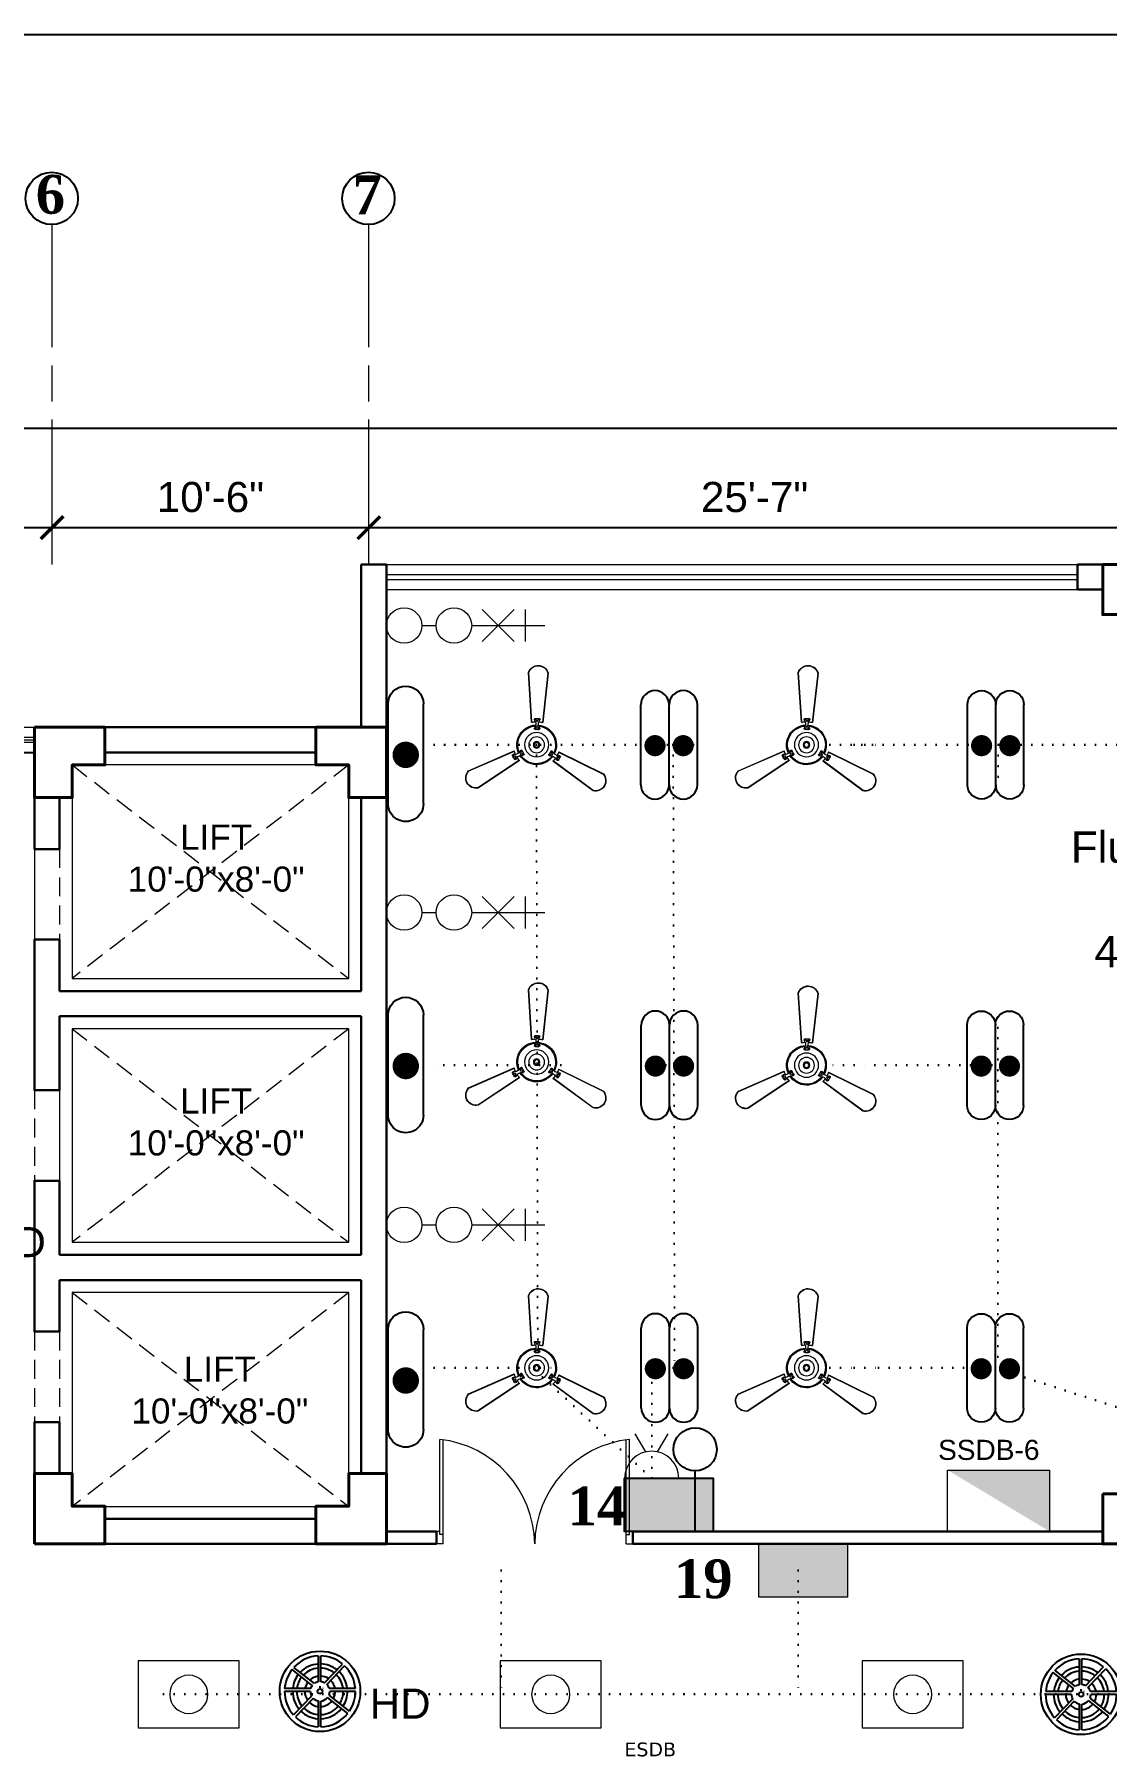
# Model space of a CAD drawing. Header units: inches. Extents: x -12 to 20935469, y -1604 to 24729220.
# Drawn here: x 20825139 to 20825566, y 24661135 to 24661820 of the extents above; entities that cross this region are included whole.
import ezdxf
from ezdxf import colors
from ezdxf.entities.mleader import LeaderData, LeaderLine
from ezdxf.math import Vec2, Vec3

# ---------------------------------------------------------------- set-up
doc = ezdxf.new("R2010")
doc.units = ezdxf.units.IN
doc.header["$LTSCALE"] = 0.03
doc.header["$MEASUREMENT"] = 0
doc.header["$PDMODE"] = 32
doc.header["$PDSIZE"] = 15
for name, pattern in [('ACAD_ISO02W100', [15, 12, -3]), ('ACAD_ISO08W100', [36, 24, -3, 6, -3]), ('DASHED2', [0.375, 0.25, -0.125]), ('DOT', [0.25, 0, -0.25])]:
    doc.linetypes.add(name, pattern=pattern)
for name, color, linetype, lineweight in [('0-elect.fixture-3 fan', 200, 'Continuous', 20), ('2', 7, 'Continuous', 9), ('CL BOX', 90, 'ACAD_ISO02W100', 0), ('column', 1, 'Continuous', 40), ('Dim Line', 252, 'Continuous', 13), ('Dimiention', 75, 'Continuous', 18), ('Door', 7, 'Continuous', 18), ('Dot', 253, 'Continuous', 0), ('DOUBLE LIGHT', 210, 'Continuous', 0), ('E-CF', 4, 'Continuous', 30), ('Gas', 21, 'Continuous', 5), ('Grid Line', 252, 'Continuous', 18), ('Hatch', 253, 'Continuous', 15), ('line', 7, 'Continuous', 9), ('Main Wall', 7, 'Continuous', 30), ('TU TEXT', 251, 'Continuous', 13), ('wind.', 150, 'Continuous', 20)]:
    doc.layers.add(name, color=color, linetype=linetype, lineweight=lineweight)
for name, color, linetype in [('H', 154, 'Continuous'), ('heat detactor', 8, 'Continuous'), ('SB TEXT', 215, 'DOT'), ('SSDB TXT', 7, 'Continuous'), ('TEXT', 7, 'Continuous'), ('w', 188, 'DOT')]:
    doc.layers.add(name, color=color, linetype=linetype)
doc.styles.add('2', font='swisscl.ttf')
doc.styles.add('RomanS', font='arial.ttf', dxfattribs={"height": 12})
doc.styles.get("Standard").update_dxf_attribs({"font": 'timesbd.ttf'})
doc.dimstyles.new('Aec_Arch_I', dxfattribs={"dimscale": 96, "dimtxt": 12, "dimasz": 0.09375, "dimexe": 0.125, "dimexo": 0.125, "dimgap": 0.0625, "dimtad": 1, "dimdec": 0, "dimzin": 3, "dimdsep": 46, "dimlunit": 4, "dimtxsty": 'RomanS', "dimblk1": 'ARCHTICK', "dimblk2": 'ARCHTICK', "dimsah": 1, "dimcen": 0.09375, "dimdle": 0.125, "dimadec": 0, "dimazin": 0, "dimtfac": 0.75, "dimtdec": 0, "dimtmove": 2, "dimatfit": 3, "dimldrblk": 'ARCHTICK', "dimfxl": 1, "dimfrac": 1, "dimtolj": 1, "dimtzin": 0, "dimarcsym": 0})

# ---------------------------------------------------------------- blocks, each defined once
blk = doc.blocks.new('_ArchTick')
at = {"color": 0, "linetype": 'ByBlock', "lineweight": 35, "const_width": 0.15}
blk.add_lwpolyline([(-0.5, -0.5), (0.5, 0.5)], dxfattribs=at)
blk = doc.blocks.new('*D340')
at = {"layer": 'Defpoints', "color": 0, "transparency": 16777216}
for p in [(20821040.22, 24639400.93), (20821236.75, 24639400.93), (20821236.75, 24639400.93)]:
    blk.add_point(p, dxfattribs=at)
at = {"layer": 'Dim Line', "color": 0, "lineweight": -2, "transparency": 16777216}
for p, q in [((20821028.22, 24639400.93), (20821248.75, 24639400.93)), ((20821040.22, 24639388.93), (20821040.22, 24639388.93)), ((20821236.75, 24639388.93), (20821236.75, 24639388.93))]:
    blk.add_line(p, q, dxfattribs=at)
at = {"layer": 'Dim Line', "color": 0, "lineweight": -2, "transparency": 16777216, "xscale": 9, "yscale": 9, "zscale": 9, "rotation": 180}
blk.add_blockref('_ArchTick', (20821040.22, 24639400.93), dxfattribs=at)
at = {"layer": 'Dim Line', "color": 0, "lineweight": -2, "transparency": 16777216, "xscale": 9, "yscale": 9, "zscale": 9}
blk.add_blockref('_ArchTick', (20821236.75, 24639400.93), dxfattribs=at)
at = {"layer": 'Dim Line', "color": 0, "transparency": 16777216, "insert": (20821138.48, 24639413.05), "char_height": 12, "attachment_point": 5, "style": 'RomanS'}
blk.add_mtext('\\A1;16\'-5"', dxfattribs=at)
blk = doc.blocks.new('*D341')
at = {"layer": 'Defpoints', "color": 0, "transparency": 16777216}
for p in [(20821236.75, 24639400.93), (20821362.75, 24639400.93), (20821362.75, 24639400.93)]:
    blk.add_point(p, dxfattribs=at)
at = {"layer": 'Dim Line', "color": 0, "lineweight": -2, "transparency": 16777216}
for p, q in [((20821224.75, 24639400.93), (20821374.75, 24639400.93)), ((20821236.75, 24639388.93), (20821236.75, 24639388.93)), ((20821362.75, 24639388.93), (20821362.75, 24639388.93))]:
    blk.add_line(p, q, dxfattribs=at)
at = {"layer": 'Dim Line', "color": 0, "lineweight": -2, "transparency": 16777216, "xscale": 9, "yscale": 9, "zscale": 9, "rotation": 180}
blk.add_blockref('_ArchTick', (20821236.75, 24639400.93), dxfattribs=at)
at = {"layer": 'Dim Line', "color": 0, "lineweight": -2, "transparency": 16777216, "xscale": 9, "yscale": 9, "zscale": 9}
blk.add_blockref('_ArchTick', (20821362.75, 24639400.93), dxfattribs=at)
at = {"layer": 'Dim Line', "color": 0, "transparency": 16777216, "insert": (20821299.75, 24639413.05), "char_height": 12, "attachment_point": 5, "style": 'RomanS'}
blk.add_mtext('\\A1;10\'-6"', dxfattribs=at)
blk = doc.blocks.new('*D342')
at = {"layer": 'Defpoints', "color": 0, "transparency": 16777216}
for p in [(20821362.75, 24639400.93), (20821669.75, 24639400.93), (20821669.75, 24639400.93)]:
    blk.add_point(p, dxfattribs=at)
at = {"layer": 'Dim Line', "color": 0, "lineweight": -2, "transparency": 16777216}
for p, q in [((20821350.75, 24639400.93), (20821681.75, 24639400.93)), ((20821362.75, 24639388.93), (20821362.75, 24639388.93)), ((20821669.75, 24639388.93), (20821669.75, 24639388.93))]:
    blk.add_line(p, q, dxfattribs=at)
at = {"layer": 'Dim Line', "color": 0, "lineweight": -2, "transparency": 16777216, "xscale": 9, "yscale": 9, "zscale": 9, "rotation": 180}
blk.add_blockref('_ArchTick', (20821362.75, 24639400.93), dxfattribs=at)
at = {"layer": 'Dim Line', "color": 0, "lineweight": -2, "transparency": 16777216, "xscale": 9, "yscale": 9, "zscale": 9}
blk.add_blockref('_ArchTick', (20821669.75, 24639400.93), dxfattribs=at)
at = {"layer": 'Dim Line', "color": 0, "transparency": 16777216, "insert": (20821516.25, 24639413.05), "char_height": 12, "attachment_point": 5, "style": 'RomanS'}
blk.add_mtext('\\A1;25\'-7"', dxfattribs=at)
blk = doc.blocks.new('*D329')
at = {"layer": 'Defpoints', "color": 0, "transparency": 16777216}
for p in [(20822147.72, 24639440.57), (20820144.28, 24639433.51), (20822147.72, 24639433.51)]:
    blk.add_point(p, dxfattribs=at)
at = {"layer": 'Dim Line', "color": 0, "lineweight": -2, "transparency": 16777216}
for p, q in [((20820144.28, 24639445.51), (20820144.28, 24639452.57)), ((20822147.72, 24639445.51), (20822147.72, 24639452.57)), ((20820132.28, 24639440.57), (20822159.72, 24639440.57))]:
    blk.add_line(p, q, dxfattribs=at)
at = {"layer": 'Dim Line', "color": 0, "lineweight": -2, "transparency": 16777216, "xscale": 9, "yscale": 9, "zscale": 9, "rotation": 180}
blk.add_blockref('_ArchTick', (20820144.28, 24639440.57), dxfattribs=at)
at = {"layer": 'Dim Line', "color": 0, "lineweight": -2, "transparency": 16777216, "xscale": 9, "yscale": 9, "zscale": 9}
blk.add_blockref('_ArchTick', (20822147.72, 24639440.57), dxfattribs=at)
at = {"layer": 'Dim Line', "color": 0, "transparency": 16777216, "insert": (20821146, 24639452.7), "char_height": 12, "attachment_point": 5, "style": 'RomanS'}
blk.add_mtext('\\A1;166\'-11"', dxfattribs=at)
blk = doc.blocks.new('fgftrfteter')
at = {"layer": 'Dimiention', "color": 4, "ltscale": 50}
for p, q in [((4580895, 2288123), (4580808, 2288269)), ((4580989, 2288123), (4581076, 2288269)), ((4580720, 2287906), (4581164, 2287906))]:
    blk.add_line(p, q, dxfattribs=at)
blk.add_arc((4580942, 2287906), 222, 0, 180, dxfattribs=at)
blk = doc.blocks.new('2PIN')
at = {"layer": 'H', "true_color": 0x000000, "transparency": 33554567}
h = blk.add_hatch(color=18, dxfattribs=at)
h.dxf.hatch_style = 1
h.paths.add_polyline_path([(20823027, 24658981.2), (20822972.3, 24658981.2), (20822972.3, 24658948.3), (20823027, 24658948.3)])
blk.add_lwpolyline([(20822972.3, 24658981.2), (20823027, 24658981.2), (20823027, 24658948.3), (20822972.3, 24658948.3)], close=True)
at = {"layer": '2', "color": 6, "lineweight": 25, "transparency": 33554648, "xscale": 0.07559514081214198, "yscale": 0.07559514081214198, "zscale": 0.07559514081214198}
blk.add_blockref('fgftrfteter', (20476692.1, 24486026.6), dxfattribs=at)
blk = doc.blocks.new('bulb')
at = {"layer": 'line', "color": 4, "lineweight": 25, "ltscale": 50}
for p, q in [((20823168.7, 24658803.9), (20823168.7, 24658777.6)), ((20823168.7, 24658790.8), (20823209.9, 24658790.8))]:
    blk.add_line(p, q, dxfattribs=at)
blk.add_circle((20823224.6, 24658790.8), 14.7, dxfattribs=at)
blk = doc.blocks.new('JUJUJUKIII')
at = {"layer": 'H', "ltscale": 50, "true_color": 0x999999, "transparency": 33554556}
h = blk.add_hatch(color=253, dxfattribs=at)
h.dxf.hatch_style = 1
h.paths.add_polyline_path([(7363219.9, 3291034.2), (7363425.7, 3291034.2), (7363425.7, 3291376.7), (7363219.9, 3291376.7)])
at = {"layer": 'Dimiention', "color": 4, "ltscale": 50}
blk.add_lwpolyline([(7363219.9, 3291034.2), (7363425.7, 3291034.2), (7363425.7, 3291376.7), (7363219.9, 3291376.7)], close=True, dxfattribs=at)
blk = doc.blocks.new('U7TYT')
at = {"layer": 'Dimiention', "ltscale": 50, "transparency": 33554590}
h = blk.add_hatch(color=253, dxfattribs=at)
h.dxf.hatch_style = 1
h.paths.add_polyline_path([(7347319.5, 3290479.6), (7346977, 3290273.9), (7347319.5, 3290273.9)])
at = {"layer": 'Dimiention', "color": 4, "ltscale": 50}
blk.add_lwpolyline([(7347319.5, 3290273.9), (7347319.5, 3290479.6), (7346977, 3290479.6), (7346977, 3290273.9)], close=True, dxfattribs=at)
blk = doc.blocks.new('gy')
at = {"layer": 'Dimiention', "color": 18, "ltscale": 50, "true_color": 0x000000}
for p, q in [((3543696.38, 5183214.14), (3543682.58, 5183214.14)), ((3543686.26, 5183217.13), (3543686.26, 5183211.14)), ((3543688.4, 5183217.13), (3543694.39, 5183211.14)), ((3543694.39, 5183217.13), (3543688.4, 5183211.14)), ((3543705.77, 5183214.14), (3543703.06, 5183214.14))]:
    blk.add_line(p, q, dxfattribs=at)
for centre in [(3543699.72, 5183214.14), (3543709.11, 5183214.14)]:
    blk.add_circle(centre, 3.34, dxfattribs=at)
blk = doc.blocks.new('FDDF')
at = {"layer": 'line', "color": 6, "linetype": 'Continuous', "lineweight": 25, "ltscale": 50}
for p, q in [((7351582.6, 3307777.3), (7351582.6, 3307351.8)), ((7351732.3, 3307777.3), (7351732.3, 3307351.8))]:
    blk.add_line(p, q, dxfattribs=at)
at = {"layer": 'line', "color": 6, "linetype": 'Continuous', "lineweight": 40, "ltscale": 50, "const_width": 56.1}
blk.add_lwpolyline([(7351657.4, 3307596.9, 1), (7351657.4, 3307540.8, 1)], format="xyb", close=True, dxfattribs=at)
at = {"layer": 'line', "color": 6, "linetype": 'Continuous', "lineweight": 25, "ltscale": 50}
for centre, start, end in [((7351657.4, 3307777.3), 0, 180), ((7351657.4, 3307351.8), 180, 0)]:
    blk.add_arc(centre, 74.8, start, end, dxfattribs=at)
blk = doc.blocks.new('GGGGTG')
at = {"layer": 'line', "color": 5, "lineweight": -3, "xscale": -0.05365266185709679, "yscale": 0.05365266185709679, "zscale": 0.05365266185709679, "rotation": 270}
for p in [(11622999.06, 1222003.23), (11622999.06, 1221995.2)]:
    blk.add_blockref('FDDF', p, dxfattribs=at)
blk = doc.blocks.new('E-CF')
at = {"layer": '0-elect.fixture-3 fan', "color": 230, "linetype": 'ByBlock', "lineweight": 13, "ltscale": 5}
for p, q in [((-1.45, 6.53), (-2.38, 20.87)), ((-1.35, 6.55), (-2.29, 20.85)), ((3.24, 20.73), (1.65, 6.48)), ((3.34, 20.73), (1.74, 6.45)), ((-19.63, -7.46), (-6.46, -1.71)), ((-19.57, -7.54), (-6.43, -1.8)), ((-4.99, -4.44), (-16.92, -12.4)), ((-4.93, -4.51), (-16.88, -12.49)), ((16.28, -13.26), (4.71, -4.73)), ((16.32, -13.17), (4.78, -4.66)), ((6.34, -2.1), (19.2, -8.44)), ((6.37, -2.01), (19.25, -8.36))]:
    blk.add_line(p, q, dxfattribs=at)
at = {"layer": '0-elect.fixture-3 fan', "color": 232, "linetype": 'ByBlock', "lineweight": 13, "ltscale": 5}
for p, q in [((-0.35, 5.43), (-0.66, 4.81)), ((-0.33, 6.68), (-0.62, 7.28)), ((-0.29, 7.46), (-0.15, 7.2)), ((-0.02, 6.87), (0.23, 7.01)), ((0.04, 5.2), (0.29, 5.33)), ((0.48, 7.43), (0.62, 7.18)), ((0.6, 5.41), (0.87, 4.78)), ((0.63, 6.66), (0.96, 7.25)), ((-0.35, 4.97), (-0.22, 4.72)), ((0.42, 4.9), (0.56, 4.65)), ((-6.08, -2.77), (-6.75, -2.79)), ((-6.68, -3.29), (-6.53, -3.05)), ((-6.31, -3.97), (-6.16, -3.73)), ((-5.94, -3.44), (-6.18, -3.29)), ((-5.62, -3.61), (-6, -4.17)), ((-4.99, -2.18), (-4.57, -1.62)), ((-4.52, -2.55), (-4.76, -2.41)), ((-4.53, -3.01), (-3.84, -2.97)), ((-4.46, -2.08), (-4.31, -1.83)), ((-4.13, -2.78), (-3.98, -2.54)), ((4.38, -3.22), (3.69, -3.14)), ((4.03, -2.81), (3.74, -2.8)), ((4.47, -2.17), (4.18, -2.17)), ((4.47, -2.63), (4.47, -2.91)), ((4.87, -2.41), (4.49, -1.83)), ((5.44, -3.87), (5.79, -4.45)), ((6.19, -4.13), (5.9, -4.12)), ((5.94, -3.05), (6.61, -3.1)), ((5.95, -3.42), (5.94, -3.7)), ((6.6, -3.47), (6.31, -3.46))]:
    blk.add_line(p, q, dxfattribs=at)
at = {"layer": '0-elect.fixture-3 fan', "color": 5, "lineweight": 13}
blk.add_line((0, 0), (0, 0), dxfattribs=at)
at = {"layer": '0-elect.fixture-3 fan', "color": 230, "linetype": 'ByBlock', "lineweight": 13, "ltscale": 5, "extrusion": (0, 0, -1)}
for centre, major_axis, start_param, end_param in [((0.46, 19.91), (-2.12, 2.12), 5.823867, 8.359631), ((0.46, 19.91), (-2.05, 2.05), 5.830329, 8.353169), ((0, 0), (-4.05, 4.05), 5.068563, 7.021343), ((0, 0), (-3.85, 3.85), 5.085186, 7.003917), ((0, 0), (4.72, 4.72), -1.003222, -0.833722), ((0, 0), (-4.05, 4.05), 0.879773, 2.832553), ((0, 0), (-3.85, 3.85), 0.896396, 2.815126), ((0, 0), (4.72, 4.72), -0.690743, -0.521244), ((0, 0), (-4.72, 4.72), 5.068843, 5.238343), ((0, 0), (4.72, 4.72), 3.185569, 3.355068), ((0, 0), (4.05, 4.05), 1.403372, 3.356151), ((0, 0), (-3.85, 3.85), 2.990791, 4.909522), ((0, 0), (4.72, 4.72), 1.403652, 1.573151), ((0, 0), (-4.72, 4.72), 2.66197, 2.831469), ((-17.47, -9.55), (-2.12, 2.12), 3.729471, 6.265236), ((-17.47, -9.55), (-2.05, 2.05), 3.735934, 6.258773), ((17, -10.35), (-2.12, 2.12), 1.635076, 4.170841), ((17, -10.35), (2.05, 2.05), 0.070743, 2.593582)]:
    blk.add_ellipse(centre, major_axis=major_axis, ratio=1, start_param=start_param, end_param=end_param, dxfattribs=at)
at = {"layer": '0-elect.fixture-3 fan', "color": 232, "linetype": 'ByBlock', "lineweight": 13, "ltscale": 5, "extrusion": (0, 0, -1)}
for centre, major_axis, start_param, end_param in [((-0.41, 7.39), (-0.169, 0.169), 5.038692, 7.013305), ((-0.28, 4.84), (0.101, 0.101), 3.926991, 10.210176), ((0, 0), (5.4, 5.4), -0.840677, -0.683789), ((-0.22, 7.33), (0.101, 0.101), 3.926991, 10.210176), ((-2.18, 6.1), (-1.37, 1.37), 2.052913, 2.705807), ((0.11, 6.94), (0.101, 0.101), 3.926991, 10.210176), ((0.17, 5.27), (0.101, 0.101), 3.926991, 10.210176), ((0.55, 7.31), (0.101, 0.101), 3.926991, 10.210176), ((2.58, 5.99), (1.46, 1.46), 3.643048, 4.257264), ((0.75, 7.36), (-0.169, 0.169), 0.887007, 2.86162), ((-0.44, 4.71), (0.169, 0.169), 2.26283, 4.381754), ((0, 0), (3.17, 3.17), -0.878763, -0.645703), ((0.49, 4.78), (0.101, 0.101), 3.926991, 10.210176), ((0.66, 4.68), (0.169, 0.169), 0.376965, 2.49589), ((-6.75, -3.02), (0.169, 0.169), 3.505001, 5.479614), ((0, 0), (-5.4, 5.4), 4.91891, 5.075797), ((-6.6, -3.17), (0.101, 0.101), 3.926991, 10.210176), ((-6.19, -4.04), (0.169, 0.169), 1.373501, 3.348114), ((-6.24, -3.85), (0.101, 0.101), 3.926991, 10.210176), ((-6.06, -3.36), (0.101, 0.101), 3.926991, 10.210176), ((-6.47, -0.75), (1.46, 1.46), 1.548653, 2.162869), ((-4.19, -4.93), (-1.37, 1.37), 6.241703, 6.894597), ((-4.64, -2.48), (-0.101, 0.101), 5.497787, 11.780972), ((-4.38, -1.76), (-0.169, 0.169), 6.136552, 8.255476), ((-4.38, -1.96), (-0.101, 0.101), 5.497787, 11.780972), ((-4.05, -2.66), (0.101, 0.101), 3.926991, 10.210176), ((0, 0), (-3.17, 3.17), 4.880824, 5.113884), ((-3.86, -2.73), (0.169, 0.169), 0.168435, 2.287359), ((3.72, -2.9), (0.169, 0.169), 2.471361, 4.590285), ((0, 0), (-3.17, 3.17), 2.786429, 3.019489), ((3.89, -2.81), (0.101, 0.101), 3.926991, 10.210176), ((4.29, -1.97), (-0.169, 0.169), 5.928021, 8.046946), ((4.33, -2.17), (0.101, 0.101), 3.926991, 10.210176), ((4.47, -2.77), (0.101, 0.101), 3.926991, 10.210176), ((3.89, -5.22), (-1.46, 1.46), 1.025054, 1.63927), ((6.36, -1.16), (1.37, 1.37), 2.576511, 3.229406), ((6, -4.32), (-0.169, 0.169), 2.981402, 4.956015), ((5.95, -3.56), (-0.101, 0.101), 5.497787, 11.780972), ((6.05, -4.13), (0.101, 0.101), 3.926991, 10.210176), ((0, 0), (-5.4, 5.4), 2.824515, 2.981402), ((6.45, -3.47), (-0.101, 0.101), 5.497787, 11.780972), ((6.6, -3.33), (-0.169, 0.169), 0.849902, 2.824515)]:
    blk.add_ellipse(centre, major_axis=major_axis, ratio=1, start_param=start_param, end_param=end_param, dxfattribs=at)
at = {"layer": '0-elect.fixture-3 fan', "linetype": 'ByBlock', "lineweight": 13, "ltscale": 5, "extrusion": (0, 0, -1)}
blk.add_ellipse((0.01, 0.03), major_axis=(-2.47, 2.47), ratio=1, start_param=5.497787, end_param=11.780972, dxfattribs=at)
at = {"layer": '0-elect.fixture-3 fan', "color": 200, "linetype": 'ByBlock', "lineweight": 13, "ltscale": 5, "extrusion": (0, 0, -1)}
blk.add_ellipse((0, 0), major_axis=(-1.61, 1.61), ratio=1, start_param=5.497787, end_param=11.780972, dxfattribs=at)
at = {"layer": '0-elect.fixture-3 fan', "color": 190, "linetype": 'ByBlock', "lineweight": 13, "ltscale": 5, "extrusion": (0, 0, -1)}
for major_axis, start_param, end_param in [((0.666, 0.666), 3.926991, 10.210176), ((-0.461, 0.461), 5.497787, 11.780972)]:
    blk.add_ellipse((0, 0), major_axis=major_axis, ratio=1, start_param=start_param, end_param=end_param, dxfattribs=at)
blk = doc.blocks.new('GGGFGFG')
at = {"layer": 'line', "color": 4, "ltscale": 50}
for p, q in [((7356688.2, 3293208.1), (7357003, 3293208.1)), ((7356688.2, 3292998.4), (7356688.2, 3293208.1)), ((7357003, 3293208.1), (7357003, 3292998.4)), ((7357003, 3292998.4), (7356688.2, 3292998.4))]:
    blk.add_line(p, q, dxfattribs=at)
blk.add_circle((7356845.6, 3293103.2), 59.6, dxfattribs=at)
blk = doc.blocks.new('heat detaCTOR')
for p, q in [((20826806.99, 24664335.71), (20826806.99, 24664325.41)), ((20826808.1, 24664325.48), (20826808.1, 24664335.73)), ((20826804.72, 24664323.99), (20826796.69, 24664330.35)), ((20826805.53, 24664324.77), (20826797.4, 24664331.19)), ((20826809.56, 24664325.06), (20826816.75, 24664332.51)), ((20826810.46, 24664324.4), (20826817.58, 24664331.78)), ((20826803.91, 24664321.62), (20826793.66, 24664321.62)), ((20826804.07, 24664322.73), (20826793.7, 24664322.73)), ((20826821.85, 24664322.73), (20826811.48, 24664322.73)), ((20826821.9, 24664321.62), (20826811.65, 24664321.62)), ((20826804.41, 24664319.72), (20826797.2, 24664312.27)), ((20826805.09, 24664318.84), (20826797.97, 24664311.46)), ((20826806.99, 24664317.83), (20826806.99, 24664307.52)), ((20826808.1, 24664307.5), (20826808.1, 24664317.77)), ((20826818.83, 24664312.83), (20826810.79, 24664319.19)), ((20826819.48, 24664313.72), (20826811.36, 24664320.16))]:
    blk.add_line(p, q)
at = {"layer": 'heat detactor'}
for radius in [16.02, 0.961]:
    blk.add_circle((20826807.78, 24664321.62), radius, dxfattribs=at)
at = {"layer": 'heat detactor', "ltscale": 50}
for radius, start, end in [(14.12, 93.18051, 137.28954), (14.12, 50.52278, 88.68504), (14.12, 141.78747, 175.47949), (9.26, 141.90716, 172.33086), (9.26, 95.40816, 134.24025), (6.08, 97.38665, 131.51755), (6.08, 56.48277, 86.93464), (9.26, 53.66859, 87.7533), (9.26, 7.66914, 45.99957), (14.12, 4.52051, 46.02441), (14.12, 179.97791, 221.50422), (9.26, 180, 218.35841), (6.08, 180, 215.54423), (6.08, 142.0004, 169.51141), (3.87, 180, 209.44306), (3.87, 142.20041, 163.36573), (3.87, 101.66393, 125.58928), (1.65, 78.65512, 101.31836), (3.87, 62.6166, 85.17626), (1.65, 42.04035, 45.94363), (3.87, 16.63427, 45.98363), (3.87, 337.71284, 0), (6.08, 10.48859, 45.9945), (6.08, 331.78457, 0), (9.26, 329.06186, 0), (14.12, 326.01258, 0.02209), (9.26, 226.02742, 264.59184), (6.08, 226.03249, 262.61335), (3.87, 226.04337, 258.33607), (3.87, 274.82374, 321.10171), (6.08, 273.06536, 321.30172), (9.26, 272.2467, 321.39496), (14.12, 226.00259, 266.81949), (14.12, 271.31496, 321.51464)]:
    blk.add_arc((20826807.78, 24664321.62), radius, start, end, dxfattribs=at)
at = {"layer": 'heat detactor'}
for start, end in [(141.8685, 173.49395), (94.58991, 135.36381), (52.50765, 88.09257), (6.50605, 46.00168), (180, 219.51935), (327.93831, 0), (226.02532, 265.41009), (271.90743, 321.43362)]:
    blk.add_arc((20826807.78, 24664321.62), 10.91, start, end, dxfattribs=at)
at = {"insert": (20826827.55, 24664322.73), "char_height": 12, "attachment_point": 1, "style": 'RomanS'}
blk.add_mtext_dynamic_manual_height_columns('HD', width=23.193, gutter_width=60, heights=[0], dxfattribs=at)
blk = doc.blocks.new('GRID')
at = {"layer": 'Grid Line', "color": 252, "linetype": 'ACAD_ISO08W100', "lineweight": 9, "ltscale": 80, "true_color": 0x939598}
for p, q in [((20821236.75, 24639386.33), (20821236.75, 24639521.54)), ((20821362.75, 24639386.33), (20821362.75, 24639521.55))]:
    blk.add_line(p, q, dxfattribs=at)
at = {"layer": 'TEXT'}
for centre in [(20821236.61, 24639531.96), (20821362.61, 24639531.97)]:
    blk.add_circle(centre, 10.42, dxfattribs=at)
at = {"layer": 'TEXT', "char_height": 15.435, "width": 227.4581, "attachment_point": 8, "rotation": 0}
for s, insert in [('\\A1;6', (20821236.09, 24639525.66)), ('\\A1;7', (20821362.1, 24639525.67))]:
    blk.add_mtext(s, dxfattribs=dict(at, insert=insert))
at = {"layer": 'Dim Line'}
for base, p1, p2, picture, middle in [((20822147.72, 24639440.57), (20820144.28, 24639433.51), (20822147.72, 24639433.51), '*D329', (20821146, 24639452.7)), ((20821236.75, 24639400.93), (20821040.22, 24639400.93), (20821236.75, 24639400.93), '*D340', (20821138.48, 24639413.05)), ((20821362.75, 24639400.93), (20821236.75, 24639400.93), (20821362.75, 24639400.93), '*D341', (20821299.75, 24639413.05)), ((20821669.75, 24639400.93), (20821362.75, 24639400.93), (20821669.75, 24639400.93), '*D342', (20821516.25, 24639413.05))]:
    dim = blk.add_linear_dim(base=base, p1=p1, p2=p2, dimstyle='Aec_Arch_I', dxfattribs=at)
    dim.commit()
    dim.dimension.update_dxf_attribs({"geometry": picture, "text_midpoint": middle})

msp = doc.modelspace()

# ---------------------------------------------------------------- linework, layer by layer
msp.add_line((20824959.84, 24661534.57), (20825139.37, 24661534.57))
at = {"layer": 'column', "lineweight": 40, "ltscale": 20}
for points in [[(20825564.37, 24661609.4), (20825564.37, 24661589.4), (20825594.37, 24661589.4), (20825594.37, 24661609.4)], [(20825564.37, 24661239.53), (20825564.37, 24661219.53), (20825594.37, 24661219.53), (20825594.37, 24661239.53)]]:
    msp.add_lwpolyline(points, close=True, dxfattribs=at)
for points in [[(20825139.37, 24661544.57), (20825167.37, 24661544.57), (20825167.37, 24661529.57), (20825154.37, 24661529.57), (20825154.37, 24661516.57), (20825139.37, 24661516.57), (20825139.37, 24661544.57)], [(20825279.37, 24661544.57), (20825251.37, 24661544.57), (20825251.37, 24661529.57), (20825264.37, 24661529.57), (20825264.37, 24661516.57), (20825279.37, 24661516.57), (20825279.37, 24661544.57)], [(20825139.37, 24661219.53), (20825167.37, 24661219.53), (20825167.37, 24661234.53), (20825154.37, 24661234.53), (20825154.37, 24661247.53), (20825139.37, 24661247.53), (20825139.37, 24661219.53)], [(20825279.37, 24661219.53), (20825251.37, 24661219.53), (20825251.37, 24661234.53), (20825264.37, 24661234.53), (20825264.37, 24661247.53), (20825279.37, 24661247.53), (20825279.37, 24661219.53)]]:
    msp.add_lwpolyline(points, dxfattribs=at)
at = {"layer": 'Defpoints'}
msp.add_lwpolyline([(20823799.37, 24661820.28), (20826238.23, 24661820.28), (20826238.23, 24660255.41), (20823799.37, 24660255.41)], close=True, dxfattribs=at)
at = {"layer": 'Door'}
for p, q in [((20825300.67, 24661223.25), (20825300.67, 24661261.13)), ((20825301.97, 24661219.53), (20825301.97, 24661261.11)), ((20825374.77, 24661219.53), (20825374.77, 24661261.11)), ((20825376.07, 24661223.25), (20825376.07, 24661261.13)), ((20825300.67, 24661224.55), (20825299.37, 24661224.55)), ((20825301.97, 24661223.25), (20825300.67, 24661223.25)), ((20825374.77, 24661223.25), (20825376.07, 24661223.25)), ((20825376.07, 24661224.55), (20825377.37, 24661224.55)), ((20825301.97, 24661219.53), (20825299.37, 24661219.53)), ((20825374.77, 24661219.53), (20825377.37, 24661219.53))]:
    msp.add_line(p, q, dxfattribs=at)
for centre, start, end in [((20825296.09, 24661219.1), 0.59063, 83.77826), ((20825380.65, 24661219.1), 96.22174, 179.40937)]:
    msp.add_arc(centre, 42.28, start, end, dxfattribs=at)
at = {"layer": 'Dot', "linetype": 'DASHED2', "lineweight": 0, "ltscale": 1000}
for p, q in [((20825154.31, 24661529.57), (20825264.37, 24661444.58)), ((20825264.37, 24661529.57), (20825154.31, 24661444.58)), ((20825149.37, 24661496.07), (20825149.37, 24661460.07)), ((20825154.31, 24661424.58), (20825264.37, 24661339.58)), ((20825264.37, 24661424.58), (20825154.31, 24661339.58)), ((20825139.37, 24661400.08), (20825139.37, 24661364.08)), ((20825264.43, 24661319.58), (20825154.37, 24661234.4)), ((20825154.37, 24661319.57), (20825264.43, 24661234.4)), ((20825139.37, 24661304.05), (20825139.37, 24661268.05)), ((20825149.37, 24661304.05), (20825149.37, 24661268.05))]:
    msp.add_line(p, q, dxfattribs=at)
at = {"layer": 'Gas', "color": 0, "lineweight": 5}
for points in [[(20825154.31, 24661444.58), (20825264.37, 24661444.58), (20825264.37, 24661529.57), (20825154.31, 24661529.57)], [(20825154.31, 24661339.58), (20825264.37, 24661339.58), (20825264.37, 24661424.58), (20825154.31, 24661424.58)], [(20825154.37, 24661234.4), (20825264.43, 24661234.4), (20825264.43, 24661319.58), (20825154.37, 24661319.57)]]:
    msp.add_lwpolyline(points, close=True, dxfattribs=at)
at = {"layer": 'Hatch', "lineweight": 0}
msp.add_line((20825139.37, 24661496.07), (20825139.37, 24661460.07), dxfattribs=at)
at = {"layer": 'Main Wall'}
for p, q in [((20825269.37, 24661609.4), (20825279.37, 24661609.4)), ((20825269.37, 24661544.57), (20825269.37, 24661609.4)), ((20825279.37, 24661544.57), (20825279.37, 24661609.4)), ((20825167.37, 24661544.57), (20825269.37, 24661544.57)), ((20825167.37, 24661534.57), (20825251.37, 24661534.57)), ((20825279.37, 24661247.53), (20825279.37, 24661516.57)), ((20825149.37, 24661439.58), (20825269.37, 24661439.58)), ((20825149.37, 24661429.58), (20825269.37, 24661429.58)), ((20825149.37, 24661334.58), (20825269.37, 24661334.58)), ((20825149.37, 24661324.58), (20825269.37, 24661324.58)), ((20825299.37, 24661224.55), (20825279.37, 24661224.55)), ((20825299.37, 24661219.55), (20825299.37, 24661224.55)), ((20825564.37, 24661224.55), (20825377.37, 24661224.55)), ((20825377.37, 24661219.55), (20825377.37, 24661224.55)), ((20825167.37, 24661219.53), (20825251.37, 24661219.53)), ((20825299.37, 24661219.55), (20825279.37, 24661219.55)), ((20825564.37, 24661219.55), (20825377.37, 24661219.55))]:
    msp.add_line(p, q, dxfattribs=at)
at = {"layer": 'Main Wall', "lineweight": 13}
msp.add_line((20825149.37, 24661400.08), (20825149.37, 24661364.08), dxfattribs=at)
at = {"layer": 'Main Wall', "lineweight": 30}
msp.add_lwpolyline([(20825554.37, 24661609.39), (20825564.37, 24661609.39), (20825564.37, 24661599.4), (20825554.37, 24661599.4)], close=True, dxfattribs=at)
at = {"layer": 'Main Wall'}
for points in [[(20825139.37, 24661516.57), (20825139.37, 24661496.07), (20825149.37, 24661496.07)], [(20825149.37, 24661516.57), (20825149.37, 24661496.07)], [(20825269.37, 24661439.58), (20825269.37, 24661516.57)], [(20825149.37, 24661460.07), (20825139.37, 24661460.07), (20825139.37, 24661400.08), (20825149.37, 24661400.08)], [(20825149.37, 24661460.07), (20825149.37, 24661439.58)], [(20825149.37, 24661429.58), (20825149.37, 24661400.08)], [(20825269.37, 24661334.58), (20825269.37, 24661429.58)], [(20825149.37, 24661364.08), (20825139.37, 24661364.08), (20825139.37, 24661304.05), (20825149.37, 24661304.05)], [(20825149.37, 24661364.08), (20825149.37, 24661334.58)], [(20825149.37, 24661324.58), (20825149.37, 24661304.05)], [(20825269.37, 24661247.53), (20825269.37, 24661324.58)], [(20825149.37, 24661268.05), (20825139.37, 24661268.05), (20825139.37, 24661247.53), (20825139.37, 24661247.53)], [(20825149.37, 24661268.05), (20825149.37, 24661247.53)], [(20825167.37, 24661229.53), (20825251.37, 24661229.53)]]:
    msp.add_lwpolyline(points, dxfattribs=at)
at = {"layer": 'w', "linetype": 'DOT', "lineweight": 30, "ltscale": 550, "transparency": 33554661}
for p, q in [((20825294.1, 24661537.55), (20825403.07, 24661537.55)), ((20825294.17, 24661537.55), (20825348.81, 24661537.55)), ((20825339.05, 24661537.55), (20825339.59, 24661290.87)), ((20825380.62, 24661537.55), (20825403.07, 24661537.55)), ((20825393.49, 24661537.53), (20825394.03, 24661290.86)), ((20825455.84, 24661537.55), (20825465.5, 24661537.55)), ((20825455.84, 24661537.55), (20825597.24, 24661537.55)), ((20825465.5, 24661537.55), (20825475.17, 24661537.55)), ((20825522.73, 24661537.55), (20825522.72, 24661518.49)), ((20825522.67, 24661429.22), (20825522.58, 24661289.57)), ((20825348.73, 24661410.04), (20825294.1, 24661410.03)), ((20825403.22, 24661410.05), (20825380.77, 24661410.04)), ((20825465.52, 24661410.06), (20825455.84, 24661410.06)), ((20825532.87, 24661410.04), (20825465.52, 24661410.06)), ((20825294.1, 24661289.57), (20825348.81, 24661289.57)), ((20825380.77, 24661289.57), (20825404.65, 24661289.57)), ((20825384.93, 24661245.66), (20825384.93, 24661289.57)), ((20825455.84, 24661289.57), (20825465.5, 24661289.57)), ((20825465.5, 24661289.57), (20825475.17, 24661289.57)), ((20825475.17, 24661289.57), (20825532.87, 24661289.57)), ((20825658, 24661245.66), (20825521.64, 24661289.57)), ((20825384.93, 24661245.66), (20825338.4, 24661288.77)), ((20825325.07, 24661208.97), (20825325.07, 24661159.69)), ((20825443.14, 24661208.97), (20825443.14, 24661159.69)), ((20825190.75, 24661159.69), (20825920.75, 24661159.69))]:
    msp.add_line(p, q, dxfattribs=at)
at = {"layer": 'wind.', "lineweight": 5}
for p, q in [((20825279.37, 24661609.4), (20825554.37, 24661609.4)), ((20825279.37, 24661605.4), (20825554.37, 24661605.4)), ((20825279.37, 24661603.4), (20825554.37, 24661603.4)), ((20825279.37, 24661599.4), (20825554.37, 24661599.4)), ((20824959.84, 24661544.57), (20825139.37, 24661544.57)), ((20824959.84, 24661540.57), (20825139.37, 24661540.57)), ((20824959.84, 24661539.57), (20825139.37, 24661539.57)), ((20824959.84, 24661538.57), (20825139.37, 24661538.57))]:
    msp.add_line(p, q, dxfattribs=at)

# ---------------------------------------------------------------- block references
msp.add_blockref('GRID', (3909.62, 22223.07))
at = {"xscale": 0.6429687876420657, "yscale": 0.6429687876420657, "zscale": 0.6429687876420657}
msp.add_blockref('2PIN', (7436852.89, 8806290.44), dxfattribs=at)
at = {"xscale": 0.5837749611745884, "yscale": 0.5837749611745884, "zscale": 0.5837749611745884, "rotation": 89.9161170599082}
msp.add_blockref('bulb', (35202774.52, 12484118.04), dxfattribs=at)
at = {"layer": 'CL BOX', "color": 5, "transparency": 33554457, "xscale": -0.127552882082143, "yscale": 0.127552882082143, "zscale": 0.127552882082143, "rotation": 359.9998993550784}
for p in [(21763586.88, 24241113.23), (21763730.88, 24241113.23), (21763874.88, 24241113.23)]:
    msp.add_blockref('GGGFGFG', p, dxfattribs=at)
at = {"layer": 'Dimiention', "xscale": 2.112111447955701, "yscale": 2.112111447955701, "zscale": 2.112111447955701, "rotation": 180}
for p in [(28309995, 35609110.96), (28309995, 35608996.74), (28309995, 35608872.45)]:
    msp.add_blockref('gy', p, dxfattribs=at)
at = {"layer": 'DOUBLE LIGHT', "yscale": 1.398727522837716, "zscale": 1.398727522837716}
for p, xscale, rotation in [((23086344.26, 41167163.93), -1.398727522837716, 90), ((18564569.38, 41167163.93), 1.398727522837716, 270), ((23086344.41, 41167036.41), -1.398727522837716, 90), ((18564569.23, 41167036.41), 1.398727522837716, 270), ((23086344.41, 41166915.96), -1.398727522837716, 90), ((18564569.23, 41166915.96), 1.398727522837716, 270)]:
    msp.add_blockref('GGGGTG', p, dxfattribs=dict(at, xscale=xscale, rotation=rotation))
at = {"layer": 'E-CF', "xscale": 1.378879578969062, "yscale": 1.378879578969062, "zscale": 1.378879578969062}
for p in [(20825339.15, 24661537.56), (20825446.5, 24661537.56), (20825339.15, 24661411.32), (20825446.5, 24661410.04), (20825339.15, 24661289.59), (20825446.5, 24661289.59)]:
    msp.add_blockref('E-CF', p, dxfattribs=at)
at = {"layer": 'heat detactor'}
for p in [(-1707.86, -2977.07), (-1554.81, -3160.76), (-1252.03, -3161.94)]:
    msp.add_blockref('heat detaCTOR', p, dxfattribs=at)
at = {"layer": 'line', "color": 5}
for name, p, xscale, yscale, zscale, rotation in [('FDDF', (20136461.29, 24971441.76), -0.09369666655797602, 0.09369666655797602, 0.09369666655797602, 179.9999999896241), ('FDDF', (20136461.29, 24971317.92), -0.09369666655797602, 0.09369666655797602, 0.09369666655797602, 179.9999999896241), ('FDDF', (20136461.29, 24971192.76), -0.09369666655797602, 0.09369666655797602, 0.09369666655797602, 179.9999999896241), ('U7TYT', (19954615.37, 25051288.7), -0.1185378862922786, 0.1185378862922786, 0.1185378862922786, 179.9988390966592), ('JUJUJUKIII', (20487494.13, 23905120.43), -0.1026830631760966, 0.1026830631760966, 0.1026830631760966, 270)]:
    msp.add_blockref(name, p, dxfattribs=dict(at, xscale=xscale, yscale=yscale, zscale=zscale, rotation=rotation))

# ---------------------------------------------------------------- texts
at = {"layer": 'SB TEXT', "char_height": 15.435, "width": 227.4581, "attachment_point": 8, "rotation": 0}
for s, insert in [('\\A1; 14', (20825360.2, 24661226.93)), ('\\A1;19', (20825405.43, 24661197.73))]:
    msp.add_mtext(s, dxfattribs=dict(at, insert=insert))
at = {"layer": 'SSDB TXT', "lineweight": 5, "ltscale": 20, "insert": (20825519.03, 24661260.98), "char_height": 8, "attachment_point": 2, "style": '2'}
msp.add_mtext_dynamic_manual_height_columns('{\\fArial|b0|i0|c0|p34;\\C0;SSDB-6}', width=104.7597, gutter_width=0.5, heights=[0], dxfattribs=at)
at = {"layer": 'TEXT', "color": 250, "lineweight": 30, "ltscale": 20, "char_height": 10, "attachment_point": 1, "style": '2'}
for width, insert in [(748.0215, (20824837.63, 24661505.81)), (748.0215, (20824837.63, 24661400.81)), (72.1735, (20825177.03, 24661294.12))]:
    msp.add_mtext_dynamic_manual_height_columns('\\pxqc;{\\fArial|b0|i0|c0|p34;\\C256;LIFT\\P10\'-0"x8\'-0"}', width=width, gutter_width=0.5, heights=[0], dxfattribs=dict(at, insert=insert))
at = {"layer": 'TEXT', "color": 30, "lineweight": 5, "ltscale": 20, "insert": (20825614.63, 24661503.12), "char_height": 12.4758, "attachment_point": 2, "style": '2'}
msp.add_mtext_dynamic_manual_height_columns('\\pxsm1;{\\fArial|b0|i0|c0|p34;\\C0;Fluid Mechanics\\P Lab \\P40\'-5" x 31\'-3" }', width=276.8549, gutter_width=0.75, heights=[0], dxfattribs=at)
at = {"layer": 'TU TEXT', "color": 5, "ltscale": 50, "insert": (20825374.07, 24661140.51), "char_height": 5, "attachment_point": 1}
msp.add_mtext_dynamic_manual_height_columns('{\\fVerdana|b0|i0|c0|p34;\\H1.1x;\\C256;ESDB}', width=10.0383, gutter_width=0.0112, heights=[0], dxfattribs=at)

# ---------------------------------------------------------------- leaders
at = {"layer": 'TEXT', "lineweight": 5, "ltscale": 20}
ml = msp.add_multileader_mtext('Standard', dxfattribs=at)
ml.set_content('{\\fArial|b0|i0|c0|p34; Fire Duct}', color=256)
ml.set_leader_properties()
ml.build(insert=Vec2(0, 0))
ml.multileader.update_dxf_attribs({"text_right_attachment_type": 6, "dogleg_length": 0.36, "arrow_head_size": 10})
ctx = ml.context
ctx.base_point, ctx.char_height, ctx.arrow_head_size, ctx.landing_gap_size, ctx.plane_origin = Vec3(20824941.11, 24661183.97), 10, 10, 0.09, Vec3(20824918.62, 24661231.83)
ctx.right_attachment = 6
notes = []
notes.append((ctx, [(0, (1, 1, 0), (20824918.62, 24661183.97), (1, 0), 22.49, [(0, [(20824918.62, 24661231.83)], 0, [])])]))
ctx.mtext.insert, ctx.mtext.width, ctx.mtext.defined_height, ctx.mtext.flow_direction = Vec3(20824941.2, 24661189.05), 232.7041, 29.78, 5
for ctx, leaders in notes:
    for number, flags, end, landing, length, lines in leaders:
        leader = LeaderData()
        leader.index, (leader.has_last_leader_line, leader.has_dogleg_vector, leader.attachment_direction) = number, flags
        leader.last_leader_point, leader.dogleg_vector, leader.dogleg_length = Vec3(end), Vec3(landing), length
        for number, points, colour, breaks in lines:
            line = LeaderLine()
            line.index, line.vertices, line.color, line.breaks = number, Vec3.list(points), colors.encode_raw_color(colour), breaks
            leader.lines.append(line)
        ctx.leaders.append(leader)

doc.saveas('drawing.dxf')
